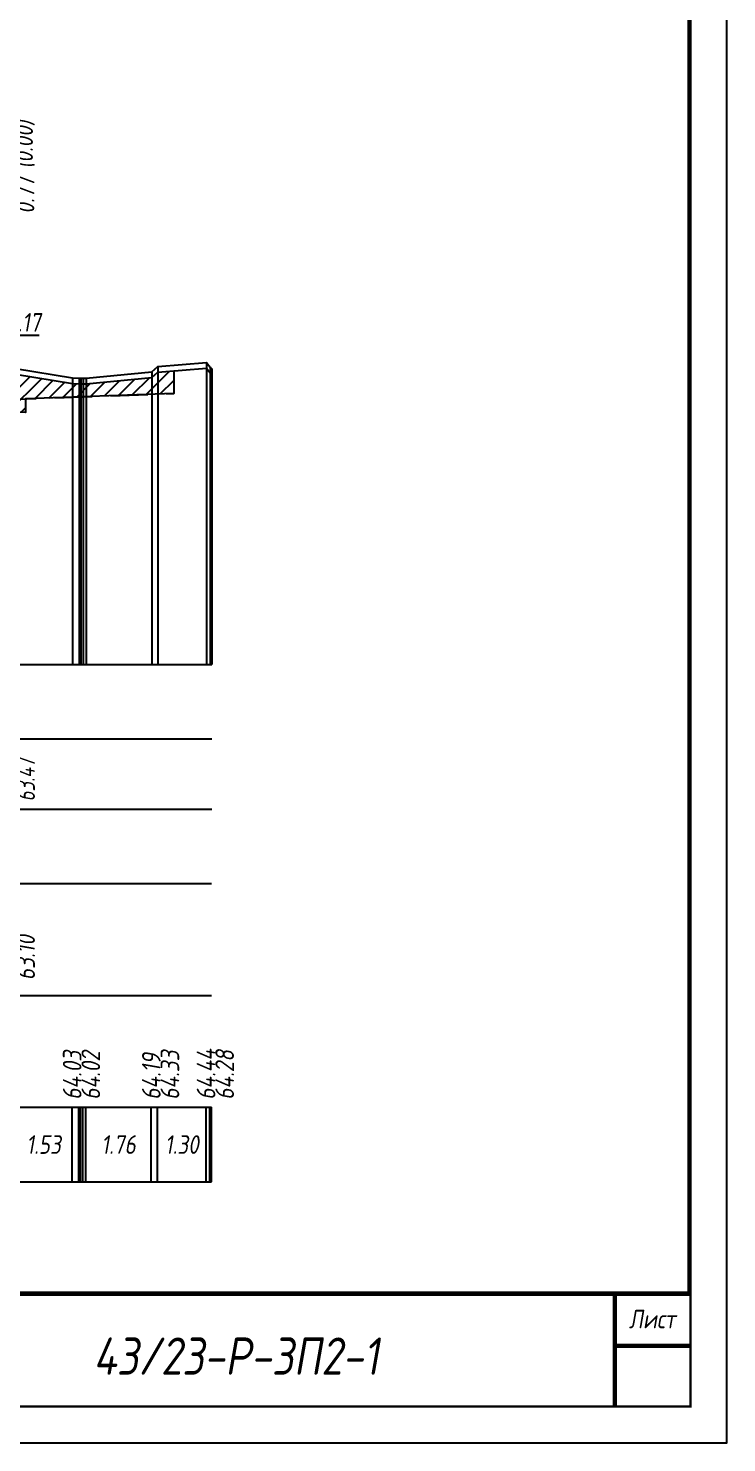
# Model space of a CAD drawing. Extents: x -717 to 1451, y -133302 to 233.
# Drawn here: x 296.2 to 389.9, y -129618.4 to -129428.7 of the extents above; entities that cross this region are included whole.
import ezdxf
from ezdxf.enums import TextEntityAlignment as Align

# ---------------------------------------------------------------- set-up
doc = ezdxf.new("R2010")
doc.units = 0
doc.linetypes.add('штриховая', pattern=[0.75, 0.5, -0.25])
for name, color, linetype in [('Зарамочное оформление', 7, 'Continuous'), ('Интерполированный поперечник', 2, 'Continuous'), ('Код_510', 7, 'Continuous'), ('Код_514', 1, 'Continuous'), ('Код_516', 1, 'Continuous'), ('Объём_2650', 7, 'Continuous'), ('Отметки покрытия', 7, 'Continuous'), ('Рабочие отметки', 7, 'Continuous'), ('Рабочие отметки доп.', 7, 'Continuous'), ('Таблица', 7, 'Continuous'), ('Черный поперечник', 3, 'Continuous')]:
    doc.layers.add(name, color=color, linetype=linetype)
doc.layers.add('Контур_2570', color=7, linetype='Continuous', true_color=0x80ff00)
doc.layers.add('Объём_2600', color=7, linetype='Continuous', true_color=0x808000)
doc.styles.add('М', font='romand.shx', dxfattribs={"width": 0.8, "oblique": 10, "height": 2.5})

msp = doc.modelspace()

# ---------------------------------------------------------------- hatches: boundary and pattern name
at = {"layer": 'Объём_2600'}
h = msp.add_hatch(dxfattribs=at)
h.set_pattern_fill('ANSI31', color=6, scale=0.4)
h.paths.add_polyline_path([(315.745, -129477.657), (295.882, -129478.382), (295.882, -129480.193), (263.078, -129479.208), (263.078, -129475.154), (289.24, -129475.058), (294.511, -129475.066), (302.183, -129476.315), (303.08, -129476.349), (303.107, -129476.363), (303.297, -129476.36), (304.001, -129476.37), (312.798, -129475.498), (313.639, -129474.793), (315.745, -129474.615)])

# ---------------------------------------------------------------- linework, layer by layer
at = {"flags": 128}
msp.add_lwpolyline([(-30.054, -129618.421), (389.946, -129618.421), (389.946, -129321.421), (-30.054, -129321.421)], close=True, dxfattribs=at)
at = {"const_width": 0.6, "flags": 128}
msp.add_lwpolyline([(-10.054, -129613.421), (384.946, -129613.421), (384.946, -129326.421), (-10.054, -129326.421)], close=True, dxfattribs=at)
at = {"layer": 'Интерполированный поперечник', "linetype": 'штриховая', "ltscale": 10, "flags": 128}
msp.add_lwpolyline([(89.945, -129485.902), (315.745, -129477.657)], dxfattribs=at)
at = {"layer": 'Код_510'}
for p, q in [((302.128, -129583.421), (302.128, -129573.421)), ((303.026, -129583.421), (303.026, -129573.421)), ((303.053, -129583.421), (303.053, -129573.421)), ((303.243, -129583.421), (303.243, -129573.421)), ((303.541, -129583.421), (303.541, -129573.421)), ((303.947, -129583.421), (303.947, -129573.421)), ((312.744, -129583.421), (312.744, -129573.421)), ((313.585, -129583.421), (313.585, -129573.421)), ((320.09, -129583.421), (320.09, -129573.421)), ((320.606, -129583.421), (320.606, -129573.421)), ((320.656, -129583.421), (320.656, -129573.421)), ((320.828, -129583.421), (320.828, -129573.421))]:
    msp.add_line(p, q, dxfattribs=at)
at = {"layer": 'Контур_2570', "flags": 128}
msp.add_lwpolyline([(294.511, -129475.066), (302.183, -129476.315), (303.08, -129476.349), (303.107, -129476.363), (303.297, -129476.36), (303.596, -129476.362), (304.001, -129476.37), (312.798, -129475.498), (313.639, -129474.793), (320.144, -129474.243), (320.661, -129474.884), (320.71, -129475.073), (320.882, -129475.072)], dxfattribs=at)
at = {"layer": 'Объём_2650', "color": 6, "flags": 128}
msp.add_lwpolyline([(315.745, -129477.657), (295.882, -129478.382), (295.882, -129480.193), (263.078, -129479.208), (263.078, -129475.154), (289.24, -129475.058), (294.511, -129475.066), (302.183, -129476.315), (303.08, -129476.349), (303.107, -129476.363), (303.297, -129476.36), (304.001, -129476.37), (312.798, -129475.498), (313.639, -129474.793), (315.745, -129474.615), (315.745, -129477.657), (315.745, -129477.657)], dxfattribs=at)
msp.add_lwpolyline([(315.745, -129477.657), (295.882, -129478.382), (295.882, -129480.193), (263.078, -129479.208), (263.078, -129475.154), (289.24, -129475.058), (294.511, -129475.066), (302.183, -129476.315), (303.08, -129476.349), (303.107, -129476.363), (303.297, -129476.36), (304.001, -129476.37), (312.798, -129475.498), (313.639, -129474.793), (315.745, -129474.615), (315.745, -129477.657), (315.745, -129477.657)], dxfattribs=at)
at = {"layer": 'Отметки покрытия', "color": 1}
msp.add_line((290.578, -129469.846), (297.678, -129469.846), dxfattribs=at)
at = {"layer": 'Таблица'}
for p, q in [((80, -129514), (320.882, -129514)), ((80, -129524), (320.882, -129524)), ((80, -129533.421), (320.882, -129533.421)), ((79.946, -129543.421), (320.828, -129543.421)), ((79.946, -129558.421), (320.828, -129558.421)), ((79.946, -129573.421), (320.828, -129573.421)), ((79.946, -129583.421), (320.828, -129583.421))]:
    msp.add_line(p, q, dxfattribs=at)
at = {"layer": 'Черный поперечник', "color": 7}
for p, q in [((320.144, -129473.493), (320.144, -129514)), ((302.183, -129475.565), (302.183, -129514)), ((303.08, -129475.599), (303.08, -129514)), ((303.107, -129475.613), (303.107, -129514)), ((303.297, -129475.61), (303.297, -129514)), ((303.596, -129475.612), (303.596, -129514)), ((304.001, -129475.62), (304.001, -129514)), ((312.798, -129474.748), (312.798, -129514)), ((313.639, -129474.043), (313.639, -129514)), ((320.661, -129474.134), (320.661, -129514)), ((320.71, -129474.323), (320.71, -129514)), ((320.882, -129474.322), (320.882, -129514))]:
    msp.add_line(p, q, dxfattribs=at)
at = {"layer": 'Черный поперечник', "flags": 128}
msp.add_lwpolyline([(294.511, -129474.316), (302.183, -129475.565), (303.08, -129475.599), (303.107, -129475.613), (303.297, -129475.61), (303.596, -129475.612), (304.001, -129475.62), (312.798, -129474.748), (313.639, -129474.043), (320.144, -129473.493), (320.661, -129474.134), (320.71, -129474.323), (320.882, -129474.322)], dxfattribs=at)

# ---------------------------------------------------------------- texts
at = {"linetype": 'Continuous', "style": 'М', "oblique": 10, "width": 0.8}
msp.add_text('423', height=2.5, dxfattribs=at).set_placement((380.312, -129609.509), align=Align.MIDDLE)
at = {"layer": 'Код_510', "style": 'М', "oblique": 10, "width": 0.8}
for s, p in [('64.03', (302.128, -129572.421)), ('64.02', (304.628, -129572.421)), ('64.19', (312.744, -129572.421)), ('64.33', (315.244, -129572.421)), ('64.44', (320.09, -129572.421)), ('64.28', (322.59, -129572.421))]:
    msp.add_text(s, height=2.5, rotation=90, dxfattribs=at).set_placement(p, align=Align.MIDDLE_LEFT)
for s, p in [('1.53', (298.293, -129578.421)), ('1.76', (308.345, -129578.421)), ('1.30', (316.837, -129578.421))]:
    msp.add_text(s, height=2.5, dxfattribs=at).set_placement(p, align=Align.MIDDLE_CENTER)
at = {"layer": 'Код_514', "style": 'М', "oblique": 10, "width": 0.7}
msp.add_text('63.47', height=2.5, rotation=90, dxfattribs=at).set_placement((295.882, -129532.382), align=Align.MIDDLE_LEFT)
at = {"layer": 'Код_516', "style": 'М', "oblique": 10, "width": 0.8}
msp.add_text('63.10', height=2.5, rotation=90, dxfattribs=at).set_placement((295.882, -129556.371), align=Align.MIDDLE_LEFT)
at = {"layer": 'Отметки покрытия', "color": 1, "style": 'М', "oblique": 10, "width": 0.8}
msp.add_text('64.17', height=2.5, dxfattribs=at).set_placement((291.719, -129470.115), align=Align.BOTTOM_LEFT)
at = {"layer": 'Рабочие отметки', "color": 1, "style": 'М', "oblique": 10, "width": 0.8}
msp.add_text('0.77', height=2.5, rotation=90, dxfattribs=at).set_placement((295.804, -129448.588), align=Align.MIDDLE_RIGHT)
at = {"layer": 'Рабочие отметки доп.', "color": 1, "style": 'М', "oblique": 10, "width": 0.8}
msp.add_text('(0.00)', height=2.5, rotation=90, dxfattribs=at).set_placement((295.612, -129447.475), align=Align.MIDDLE_LEFT)

# ---------------------------------------------------------------- next in the draw order: wipeouts: each hides what was drawn before it
at = {"linetype": 'Continuous'}
msp.add_wipeout([(199.946, -129598.421), (384.946, -129598.421), (384.946, -129613.421), (199.946, -129613.421)], dxfattribs=at).dxf.layer = 'Зарамочное оформление'

# ---------------------------------------------------------------- next in the draw order: linework, layer by layer
at = {"layer": 'Зарамочное оформление', "linetype": 'Continuous', "lineweight": -3, "const_width": 0.6, "flags": 128}
for points in [[(199.946, -129613.421), (199.946, -129598.421), (384.946, -129598.421)], [(374.946, -129598.421), (374.946, -129613.421)], [(374.946, -129605.421), (384.946, -129605.421)]]:
    msp.add_lwpolyline(points, dxfattribs=at)

# ---------------------------------------------------------------- next in the draw order: texts
at = {"linetype": 'Continuous', "insert": (324.131, -129606.803), "char_height": 5, "width": 110, "attachment_point": 5, "style": 'М'}
msp.add_mtext('43/23-Р-ЗП2-1', dxfattribs=at)
at = {"layer": 'Зарамочное оформление', "linetype": 'Continuous', "style": 'М', "oblique": 10, "width": 0.8}
msp.add_text('Лист', height=2.5, dxfattribs=at).set_placement((379.946, -129601.828), align=Align.MIDDLE_CENTER)

doc.saveas('drawing.dxf')
